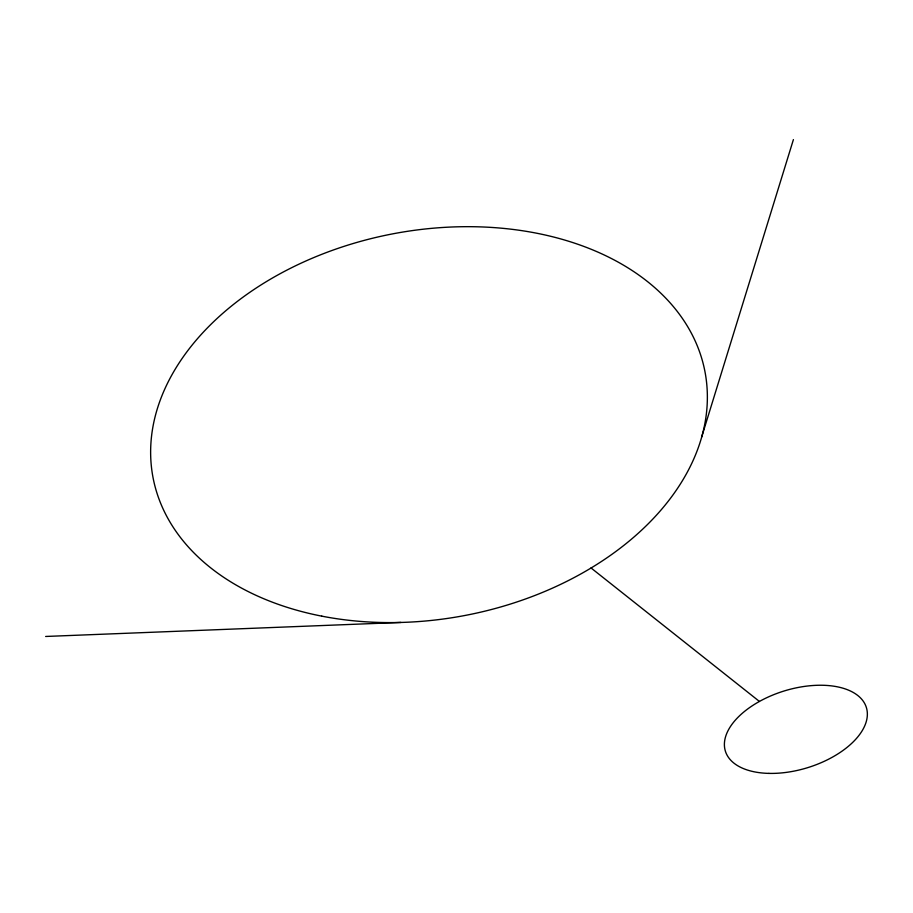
<?xml version="1.0" encoding="UTF-8"?>
<svg xmlns="http://www.w3.org/2000/svg" width="913" height="913" viewBox="0 0 913 913"><rect width="100%" height="100%" fill="white"/><g stroke="black" fill="none" stroke-linecap="round" stroke-linejoin="round"><path stroke-width="1.37" d="M701.652 437.053L793.408 139.598M45.65 636.464L400.898 622.438M591.042 567.966L759.422 701.446M768.929 773.391A73.793 40.104 -17.2 0 0 866.677 708.614A73.793 40.104 -17.2 0 0 752.027 705.932A73.793 40.104 -17.2 0 0 768.929 773.391M321.798 616.149A280.999 194.195 -10.9 0 0 705.064 372.196A280.999 194.195 -10.9 0 0 260.114 285.495A280.999 194.195 -10.9 0 0 321.798 616.149"/></g></svg>
